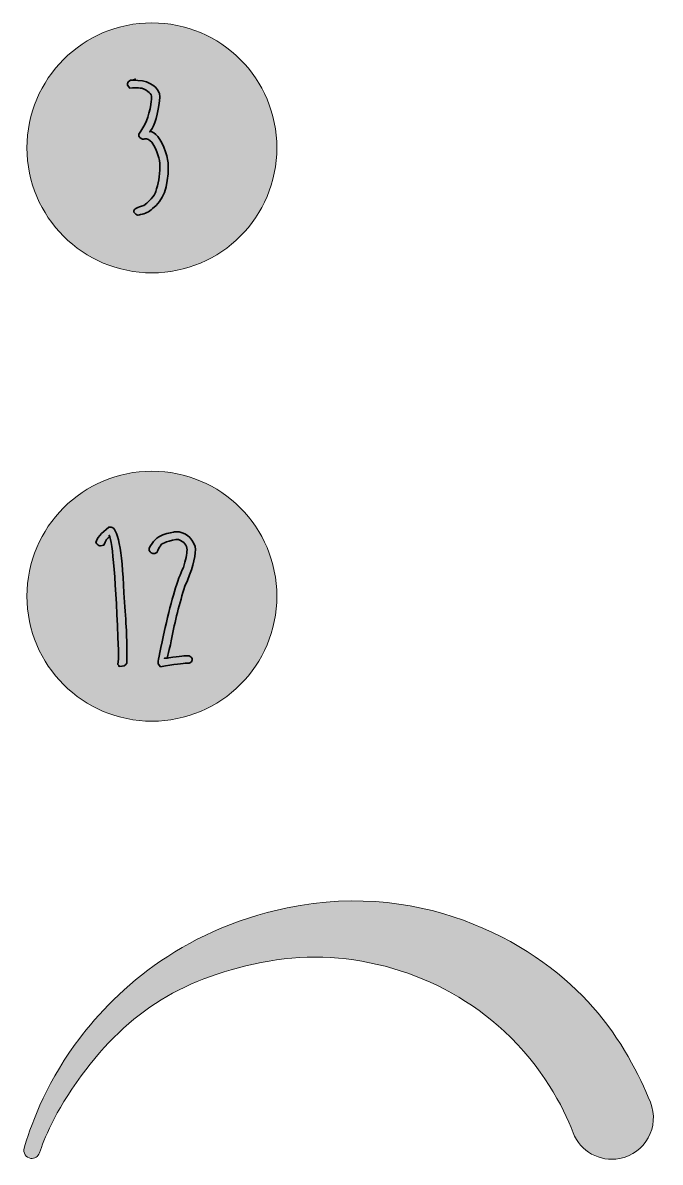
# Model space of a CAD drawing. Header units: centimetres. Extents: x 17 to 45.4, y -31.1 to -20.1.
# Drawn here: x 39.28 to 45.37, y -30.99 to -20.12 of the extents above; entities that cross this region are included whole.
import ezdxf

# ---------------------------------------------------------------- set-up
doc = ezdxf.new("R2010")
doc.units = ezdxf.units.CM
doc.header["$MEASUREMENT"] = 0
doc.layers.add('Laag 1', color=7, linetype='Continuous', lineweight=0)

# ---------------------------------------------------------------- blocks, each defined once
blk = doc.blocks.new('Block_22')
at = {"layer": 'Laag 1', "color": 7, "lineweight": 35, "true_color": 0xffffff}
blk.add_open_spline([(40.313, -20.667), (40.313, -20.667), (40.331, -20.667), (40.331, -20.667), (40.348, -20.667), (40.357, -20.664), (40.357, -20.656), (40.357, -20.656), (40.335, -20.667), (40.335, -20.667), (40.467, -20.667), (40.55, -20.708), (40.584, -20.788), (40.588, -20.794), (40.591, -20.808), (40.593, -20.832), (40.575, -20.994), (40.545, -21.1), (40.501, -21.152), (40.496, -21.162), (40.493, -21.164), (40.493, -21.158), (40.55, -21.158), (40.601, -21.222), (40.646, -21.351), (40.664, -21.401), (40.672, -21.447), (40.672, -21.488), (40.672, -21.687), (40.622, -21.821), (40.523, -21.891), (40.488, -21.925), (40.45, -21.944), (40.407, -21.949), (40.402, -21.952), (40.395, -21.954), (40.385, -21.954), (40.385, -21.954), (40.381, -21.954), (40.381, -21.954), (40.369, -21.954), (40.356, -21.944), (40.344, -21.926), (40.344, -21.926), (40.344, -21.914), (40.344, -21.914), (40.344, -21.897), (40.376, -21.88), (40.44, -21.863), (40.515, -21.799), (40.552, -21.754), (40.552, -21.729), (40.578, -21.662), (40.592, -21.583), (40.592, -21.491), (40.592, -21.491), (40.592, -21.488), (40.592, -21.488), (40.592, -21.418), (40.567, -21.343), (40.516, -21.26), (40.494, -21.238), (40.472, -21.226), (40.448, -21.226), (40.444, -21.229), (40.436, -21.23), (40.426, -21.23), (40.406, -21.221), (40.394, -21.211), (40.391, -21.199), (40.391, -21.199), (40.391, -21.181), (40.391, -21.181), (40.448, -21.109), (40.487, -21.015), (40.506, -20.898), (40.51, -20.859), (40.513, -20.837), (40.513, -20.832), (40.513, -20.798), (40.482, -20.769), (40.421, -20.745), (40.397, -20.741), (40.378, -20.739), (40.363, -20.739), (40.363, -20.739), (40.343, -20.74), (40.305, -20.743), (40.305, -20.743), (40.283, -20.715), (40.283, -20.715), (40.283, -20.715), (40.283, -20.699), (40.283, -20.699), (40.283, -20.69), (40.293, -20.679), (40.313, -20.667)], degree=3, knots=[0, 0, 0, 0, 1, 1, 1, 2, 2, 2, 3, 3, 3, 4, 4, 4, 5, 5, 5, 6, 6, 6, 7, 7, 7, 8, 8, 8, 9, 9, 9, 10, 10, 10, 11, 11, 11, 12, 12, 12, 13, 13, 13, 14, 14, 14, 15, 15, 15, 16, 16, 16, 17, 17, 17, 18, 18, 18, 19, 19, 19, 20, 20, 20, 21, 21, 21, 22, 22, 22, 23, 23, 23, 24, 24, 24, 25, 25, 25, 26, 26, 26, 27, 27, 27, 28, 28, 28, 29, 29, 29, 30, 30, 30, 31, 31, 31, 32, 32, 32, 32], dxfattribs=at)
blk = doc.blocks.new('Block_21')
at = {"layer": 'Laag 1', "true_color": 0x3b5a9a, "transparency": 33554687}
h = blk.add_hatch(color=165, dxfattribs=at)
h.dxf.hatch_style = 2
edge = h.paths.add_edge_path()
edge.add_arc((40.516, -21.313), 1.193, 0, 360)
at = {"layer": 'Laag 1'}
blk.add_circle((40.516, -21.313), 1.193, dxfattribs=at)
blk.add_blockref('Block_22', (0, 0), dxfattribs=at)
blk = doc.blocks.new('Block_25')
at = {"layer": 'Laag 1', "color": 7, "lineweight": 35, "true_color": 0xffffff}
for points, knots in [([(40.106, -24.934), (40.106, -24.934), (40.126, -24.934), (40.126, -24.934), (40.19, -24.934), (40.231, -25.143), (40.249, -25.56), (40.268, -25.809), (40.277, -25.993), (40.277, -26.113), (40.277, -26.113), (40.277, -26.231), (40.277, -26.231), (40.267, -26.253), (40.242, -26.263), (40.204, -26.263), (40.204, -26.255), (40.2, -26.248), (40.192, -26.245), (40.192, -26.245), (40.197, -26.191), (40.197, -26.191), (40.197, -26.191), (40.197, -26.106), (40.197, -26.106), (40.171, -25.445), (40.141, -25.08), (40.108, -25.01), (40.108, -25.01), (40.111, -25.024), (40.111, -25.024), (40.092, -25.035), (40.074, -25.062), (40.057, -25.104), (40.057, -25.104), (40.025, -25.11), (40.025, -25.11), (40.025, -25.11), (40.018, -25.11), (40.018, -25.11), (40.006, -25.11), (39.993, -25.1), (39.981, -25.08), (39.989, -25.04), (40.031, -24.992), (40.106, -24.934)], [0, 0, 0, 0, 1, 1, 1, 2, 2, 2, 3, 3, 3, 4, 4, 4, 5, 5, 5, 6, 6, 6, 7, 7, 7, 8, 8, 8, 9, 9, 9, 10, 10, 10, 11, 11, 11, 12, 12, 12, 13, 13, 13, 14, 14, 14, 15, 15, 15, 15]), ([(40.744, -24.977), (40.831, -24.977), (40.892, -25.024), (40.928, -25.117), (40.928, -25.117), (40.932, -25.145), (40.932, -25.145), (40.932, -25.23), (40.898, -25.346), (40.831, -25.495), (40.779, -25.663), (40.736, -25.832), (40.703, -26.001), (40.696, -26.043), (40.682, -26.104), (40.662, -26.185), (40.662, -26.185), (40.636, -26.185), (40.636, -26.185), (40.753, -26.168), (40.824, -26.16), (40.849, -26.16), (40.849, -26.16), (40.863, -26.16), (40.863, -26.16), (40.876, -26.16), (40.888, -26.169), (40.9, -26.187), (40.9, -26.187), (40.9, -26.203), (40.9, -26.203), (40.9, -26.213), (40.891, -26.222), (40.873, -26.231), (40.873, -26.231), (40.849, -26.231), (40.849, -26.231), (40.814, -26.231), (40.731, -26.243), (40.598, -26.266), (40.598, -26.266), (40.576, -26.236), (40.576, -26.236), (40.576, -26.236), (40.576, -26.22), (40.576, -26.22), (40.576, -26.208), (40.598, -26.098), (40.644, -25.892), (40.703, -25.622), (40.761, -25.431), (40.816, -25.319), (40.84, -25.247), (40.851, -25.19), (40.851, -25.149), (40.851, -25.106), (40.824, -25.074), (40.769, -25.052), (40.764, -25.052), (40.756, -25.052), (40.746, -25.05), (40.648, -25.071), (40.599, -25.092), (40.599, -25.112), (40.585, -25.127), (40.573, -25.148), (40.563, -25.175), (40.563, -25.175), (40.543, -25.185), (40.543, -25.185), (40.516, -25.185), (40.498, -25.175), (40.49, -25.155), (40.49, -25.155), (40.49, -25.135), (40.49, -25.135), (40.524, -25.068), (40.567, -25.025), (40.619, -25.007), (40.675, -24.989), (40.717, -24.98), (40.744, -24.977)], [0, 0, 0, 0, 1, 1, 1, 2, 2, 2, 3, 3, 3, 4, 4, 4, 5, 5, 5, 6, 6, 6, 7, 7, 7, 8, 8, 8, 9, 9, 9, 10, 10, 10, 11, 11, 11, 12, 12, 12, 13, 13, 13, 14, 14, 14, 15, 15, 15, 16, 16, 16, 17, 17, 17, 18, 18, 18, 19, 19, 19, 20, 20, 20, 21, 21, 21, 22, 22, 22, 23, 23, 23, 24, 24, 24, 25, 25, 25, 26, 26, 26, 27, 27, 27, 27])]:
    blk.add_open_spline(points, degree=3, knots=knots, dxfattribs=at)
blk = doc.blocks.new('Block_24')
at = {"layer": 'Laag 1'}
blk.add_blockref('Block_25', (0, 0), dxfattribs=at)
blk = doc.blocks.new('Block_23')
at = {"layer": 'Laag 1', "true_color": 0x60993b, "transparency": 33554687}
h = blk.add_hatch(color=85, dxfattribs=at)
h.dxf.hatch_style = 2
edge = h.paths.add_edge_path()
edge.add_arc((40.516, -25.592), 1.193, 0, 360)
at = {"layer": 'Laag 1'}
blk.add_circle((40.516, -25.592), 1.193, dxfattribs=at)
blk.add_blockref('Block_24', (0, 0), dxfattribs=at)

msp = doc.modelspace()

# ---------------------------------------------------------------- hatches: boundary and pattern name
at = {"layer": 'Laag 1', "true_color": 0x2d2d29, "transparency": 33554687}
h = msp.add_hatch(color=250, dxfattribs=at)
h.dxf.hatch_style = 2
edge = h.paths.add_edge_path()
edge.add_spline(control_points=[(44.981, -30.959), (44.793, -30.994), (44.606, -30.891), (44.538, -30.713), (44.44, -30.458), (44.247, -30.086), (43.88, -29.744), (43.269, -29.175), (42.399, -28.937), (41.634, -29.074), (40.82, -29.221), (40.296, -29.552), (39.841, -30.169), (39.585, -30.517), (39.48, -30.788), (39.443, -30.904), (39.432, -30.94), (39.396, -30.962), (39.359, -30.957), (39.359, -30.957), (39.359, -30.957), (39.359, -30.957), (39.313, -30.95), (39.283, -30.904), (39.296, -30.859), (39.346, -30.685), (39.487, -30.273), (39.783, -29.868), (40.135, -29.386), (40.77, -28.781), (41.807, -28.567), (43.155, -28.288), (44.226, -28.941), (44.727, -29.514), (44.998, -29.824), (45.171, -30.16), (45.276, -30.422), (45.369, -30.653), (45.226, -30.913), (44.981, -30.959), (44.981, -30.959), (44.981, -30.959), (44.981, -30.959)], knot_values=[0, 0, 0, 0, 1, 1, 1, 2, 2, 2, 3, 3, 3, 4, 4, 4, 5, 5, 5, 6, 6, 6, 7, 7, 7, 8, 8, 8, 9, 9, 9, 10, 10, 10, 11, 11, 11, 12, 12, 12, 13, 13, 13, 14, 14, 14, 14], degree=3, periodic=0)

# ---------------------------------------------------------------- linework, layer by layer
at = {"layer": 'Laag 1'}
msp.add_open_spline([(44.981, -30.959), (44.793, -30.994), (44.606, -30.891), (44.538, -30.713), (44.44, -30.458), (44.247, -30.086), (43.88, -29.744), (43.269, -29.175), (42.399, -28.937), (41.634, -29.074), (40.82, -29.221), (40.296, -29.552), (39.841, -30.169), (39.585, -30.517), (39.48, -30.788), (39.443, -30.904), (39.432, -30.94), (39.396, -30.962), (39.359, -30.957), (39.359, -30.957), (39.359, -30.957), (39.359, -30.957), (39.313, -30.95), (39.283, -30.904), (39.296, -30.859), (39.346, -30.685), (39.487, -30.273), (39.783, -29.868), (40.135, -29.386), (40.77, -28.781), (41.807, -28.567), (43.155, -28.288), (44.226, -28.941), (44.727, -29.514), (44.998, -29.824), (45.171, -30.16), (45.276, -30.422), (45.369, -30.653), (45.226, -30.913), (44.981, -30.959), (44.981, -30.959), (44.981, -30.959), (44.981, -30.959)], degree=3, knots=[0, 0, 0, 0, 1, 1, 1, 2, 2, 2, 3, 3, 3, 4, 4, 4, 5, 5, 5, 6, 6, 6, 7, 7, 7, 8, 8, 8, 9, 9, 9, 10, 10, 10, 11, 11, 11, 12, 12, 12, 13, 13, 13, 14, 14, 14, 14], dxfattribs=at)

# ---------------------------------------------------------------- block references
for name in ['Block_21', 'Block_23']:
    msp.add_blockref(name, (0, 0), dxfattribs=at)

doc.saveas('drawing.dxf')
